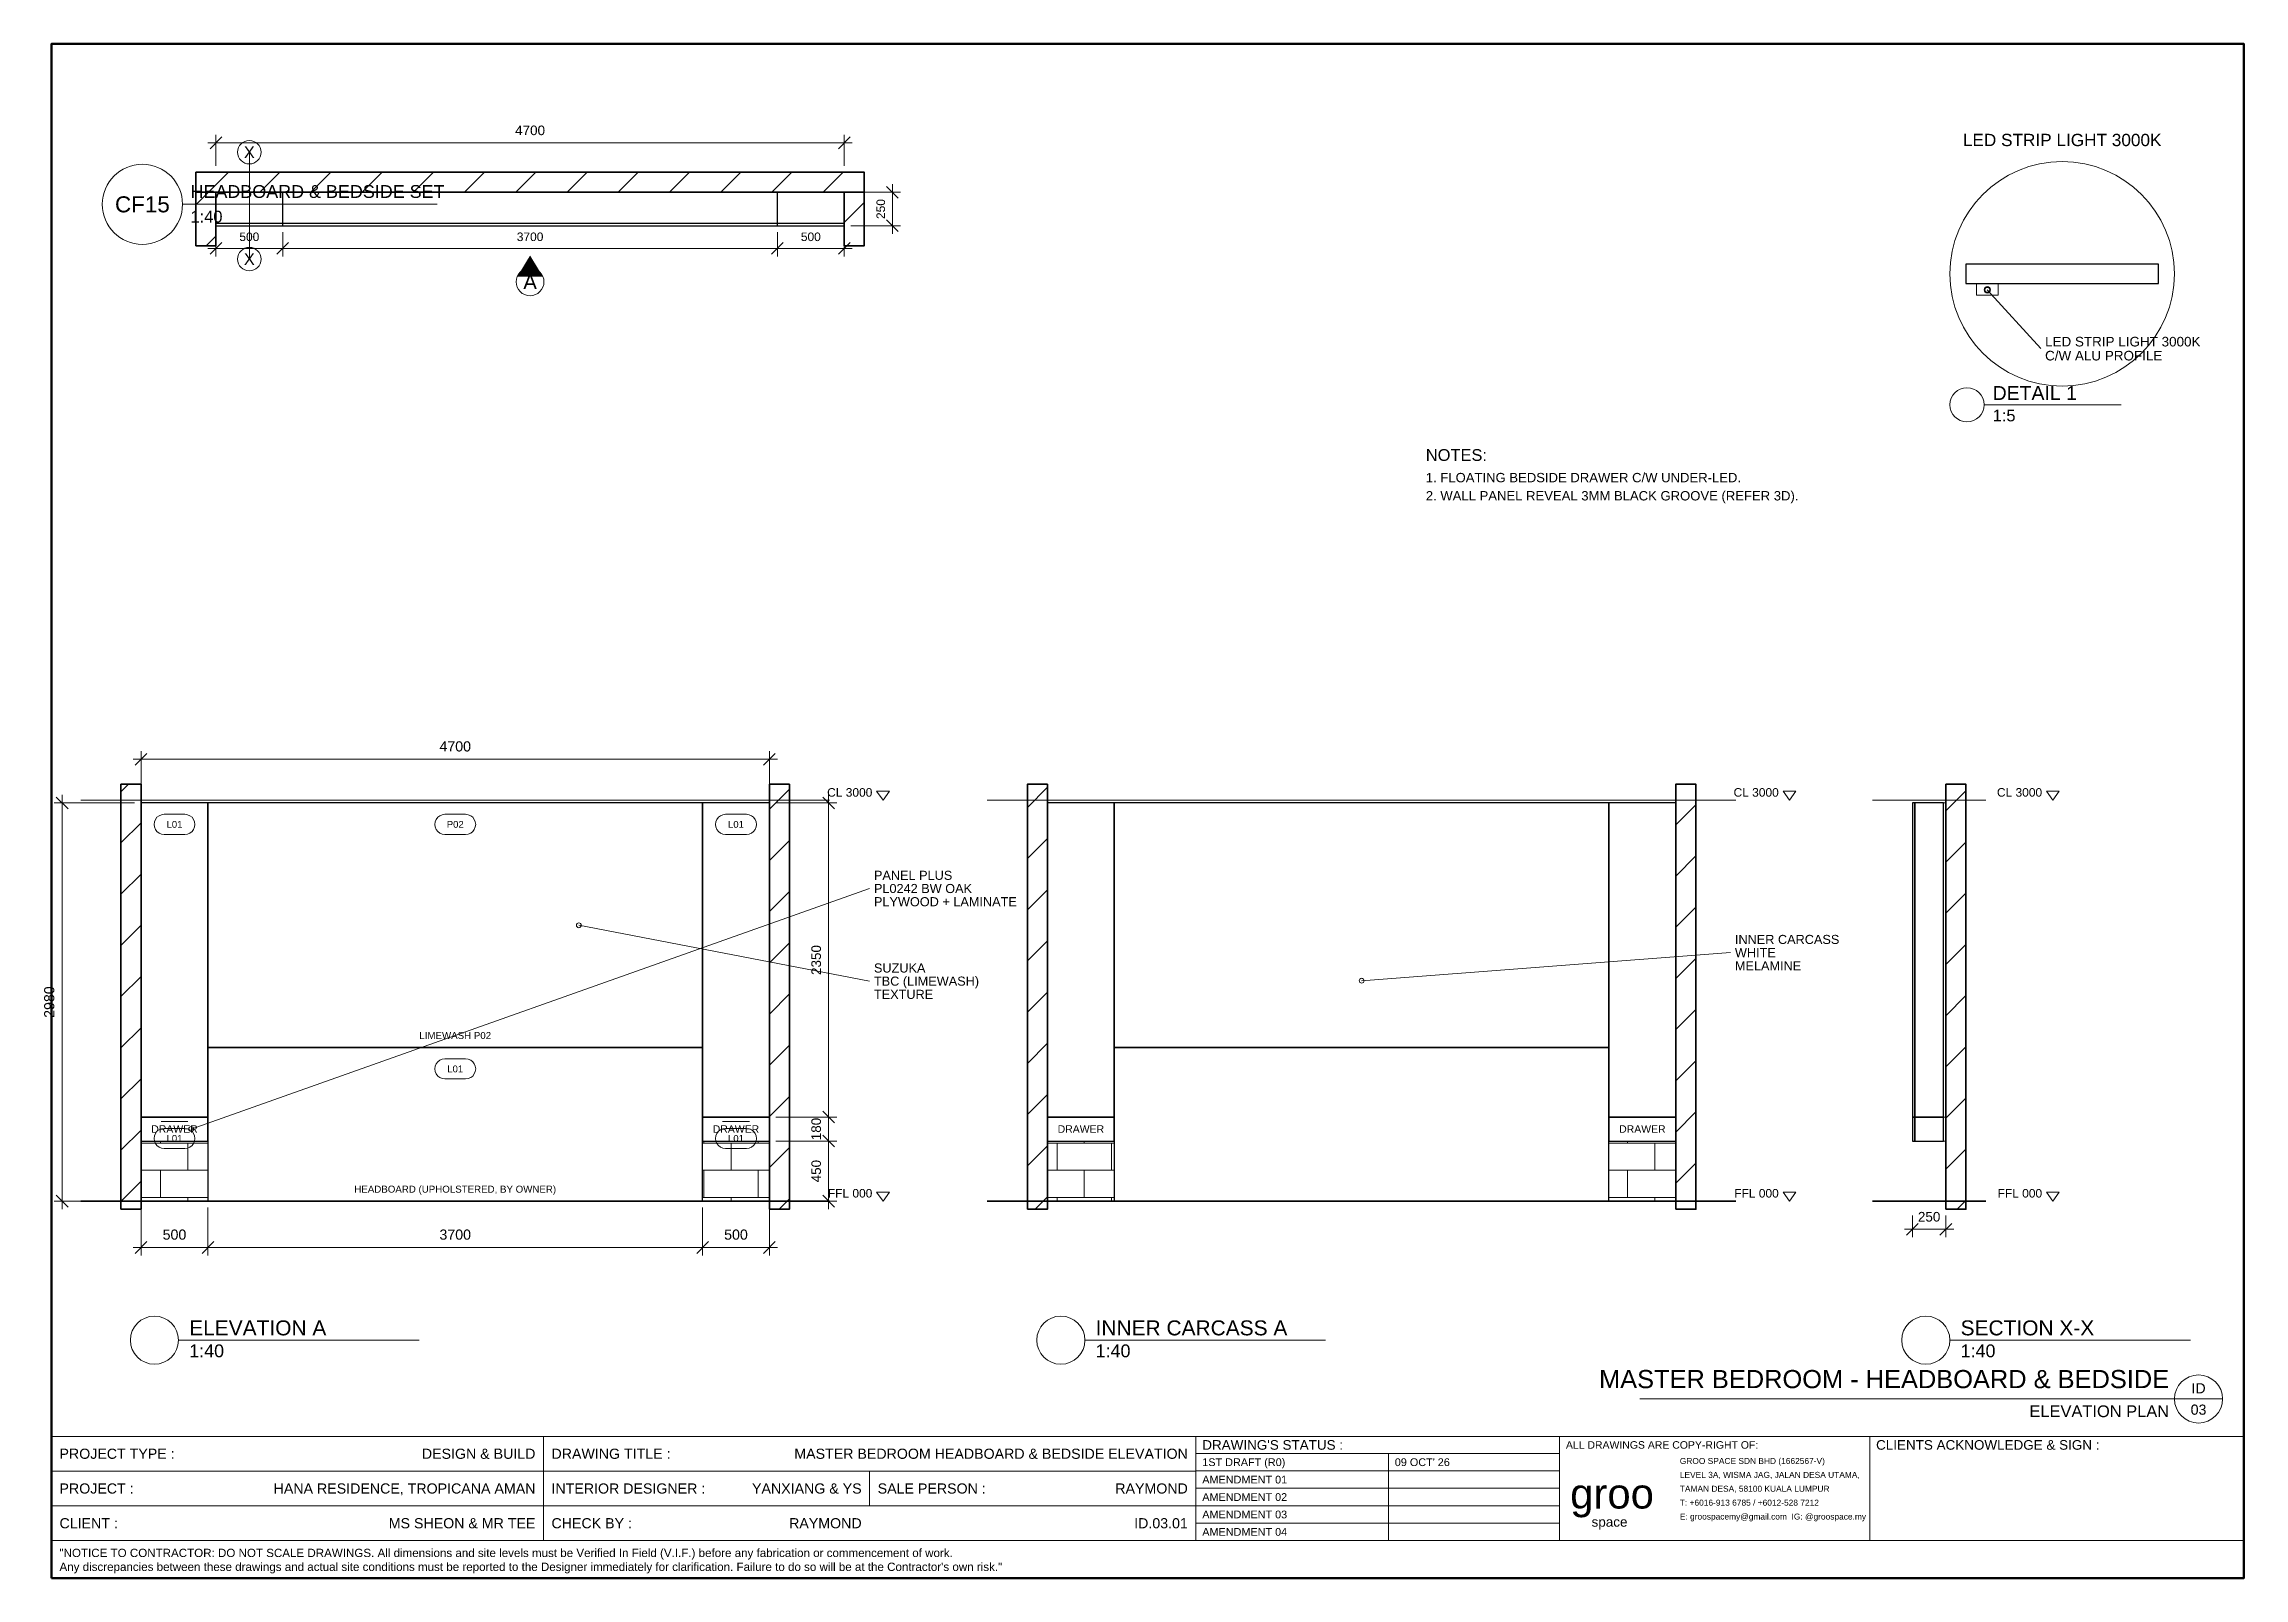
# Model space of a CAD drawing. Header units: millimetres. Extents: x 4 to 415, y 5 to 292.
import ezdxf
from ezdxf.enums import TextEntityAlignment as Align

# ---------------------------------------------------------------- set-up
doc = ezdxf.new("R2010")
doc.units = ezdxf.units.MM
for name, color, linetype, lineweight in [('0-SHEET', 7, 'CONTINUOUS', 50), ('0-TITLE', 7, 'CONTINUOUS', 18), ('0-TITLE-TXT', 7, 'CONTINUOUS', 13), ('A-WALL', 250, 'CONTINUOUS', 35), ('I-CEIL', 7, 'CONTINUOUS', 18), ('I-DIM', 5, 'CONTINUOUS', 13), ('I-JOIN', 6, 'CONTINUOUS', 25), ('I-JOIN-ELEV', 7, 'CONTINUOUS', 25), ('I-JOIN-HATCH', 8, 'CONTINUOUS', 9), ('I-JOIN-THIN', 7, 'CONTINUOUS', 13), ('I-LITE', 1, 'CONTINUOUS', 18), ('I-NOTE', 1, 'CONTINUOUS', 13), ('I-SYMB', 6, 'CONTINUOUS', 18), ('I-TAG', 5, 'CONTINUOUS', 13), ('I-TEXT', 7, 'CONTINUOUS', 13)]:
    doc.layers.add(name, color=color, linetype=linetype, lineweight=lineweight)
doc.styles.get("Standard").update_dxf_attribs({"font": 'arial.ttf'})

msp = doc.modelspace()

# ---------------------------------------------------------------- hatches: boundary and pattern name
at = {"layer": 'I-JOIN-HATCH'}
h = msp.add_hatch(dxfattribs=at)
h.set_pattern_fill('ANSI31', scale=2.1333)
h.paths.add_polyline_path([(32, 264.25), (157, 264.25), (157, 268), (32, 268)])
h = msp.add_hatch(dxfattribs=at)
h.set_pattern_fill('ANSI31', scale=2.1333)
h.paths.add_polyline_path([(32, 254.25), (35.75, 254.25), (35.75, 264.25), (32, 264.25)])
h = msp.add_hatch(dxfattribs=at)
h.set_pattern_fill('ANSI31', scale=2.1333)
h.paths.add_polyline_path([(153.25, 254.25), (157, 254.25), (157, 264.25), (153.25, 264.25)])
h = msp.add_hatch(dxfattribs=at)
h.set_pattern_fill('ANSI31', scale=2.1333)
h.paths.add_polyline_path([(18, 74), (21.75, 74), (21.75, 153.5), (18, 153.5)])
h = msp.add_hatch(dxfattribs=at)
h.set_pattern_fill('ANSI31', scale=2.1333)
h.paths.add_polyline_path([(139.25, 74), (143, 74), (143, 153.5), (139.25, 153.5)])
h = msp.add_hatch(dxfattribs=at)
h.set_pattern_fill('ANSI31', scale=2.1333)
h.paths.add_polyline_path([(187.5, 74), (191.25, 74), (191.25, 153.5), (187.5, 153.5)])
h = msp.add_hatch(dxfattribs=at)
h.set_pattern_fill('ANSI31', scale=2.1333)
h.paths.add_polyline_path([(308.75, 74), (312.5, 74), (312.5, 153.5), (308.75, 153.5)])
h = msp.add_hatch(dxfattribs=at)
h.set_pattern_fill('ANSI31', scale=2.1333)
h.paths.add_polyline_path([(359.25, 74), (363, 74), (363, 153.5), (359.25, 153.5)])
h = msp.add_hatch(dxfattribs=at)
h.set_pattern_fill('BRICK', scale=0.8)
h.paths.add_polyline_path([(21.75, 75.5), (34.25, 75.5), (34.25, 86.75), (21.75, 86.75)])
h = msp.add_hatch(dxfattribs=at)
h.set_pattern_fill('BRICK', scale=0.8)
h.paths.add_polyline_path([(126.75, 75.5), (139.25, 75.5), (139.25, 86.75), (126.75, 86.75)])
h = msp.add_hatch(dxfattribs=at)
h.set_pattern_fill('BRICK', scale=0.8)
h.paths.add_polyline_path([(191.25, 75.5), (203.75, 75.5), (203.75, 86.75), (191.25, 86.75)])
h = msp.add_hatch(dxfattribs=at)
h.set_pattern_fill('BRICK', scale=0.8)
h.paths.add_polyline_path([(296.25, 75.5), (308.75, 75.5), (308.75, 86.75), (296.25, 86.75)])
at = {"layer": 'I-SYMB'}
h = msp.add_hatch(color=6, dxfattribs=at)
h.dxf.hatch_style = 1
h.paths.add_polyline_path([(94.5, 252.44), (92.08, 248.44), (96.92, 248.44)])

# ---------------------------------------------------------------- linework, layer by layer
at = {"layer": '0-SHEET'}
msp.add_lwpolyline([(5, 5), (415, 5), (415, 292), (5, 292)], close=True, dxfattribs=at)
at = {"layer": '0-TITLE'}
for p, q in [((5, 31.5), (415, 31.5)), ((97, 12), (97, 31.5)), ((219, 12), (219, 31.5)), ((287, 12), (287, 31.5)), ((345, 12), (345, 31.5)), ((5, 25), (219, 25)), ((158, 18.5), (158, 25)), ((219, 28.3), (287, 28.3)), ((219, 25.04), (287, 25.04)), ((255, 12), (255, 28.3)), ((219, 21.78), (287, 21.78)), ((5, 18.5), (219, 18.5)), ((219, 18.52), (287, 18.52)), ((219, 15.26), (287, 15.26)), ((5, 12), (415, 12))]:
    msp.add_line(p, q, dxfattribs=at)
at = {"layer": 'A-WALL'}
for p, q in [((10.5, 75.5), (150.5, 75.5)), ((180, 75.5), (320, 75.5)), ((345.5, 75.5), (366.75, 75.5))]:
    msp.add_line(p, q, dxfattribs=at)
for points in [[(32, 264.25), (157, 264.25), (157, 268), (32, 268)], [(32, 254.25), (35.75, 254.25), (35.75, 264.25), (32, 264.25)], [(153.25, 254.25), (157, 254.25), (157, 264.25), (153.25, 264.25)], [(18, 74), (21.75, 74), (21.75, 153.5), (18, 153.5)], [(139.25, 74), (143, 74), (143, 153.5), (139.25, 153.5)], [(187.5, 74), (191.25, 74), (191.25, 153.5), (187.5, 153.5)], [(308.75, 74), (312.5, 74), (312.5, 153.5), (308.75, 153.5)], [(359.25, 74), (363, 74), (363, 153.5), (359.25, 153.5)]]:
    msp.add_lwpolyline(points, close=True, dxfattribs=at)
at = {"layer": 'I-CEIL'}
for p, q in [((10.5, 150.5), (150.5, 150.5)), ((180, 150.5), (320, 150.5)), ((345.5, 150.5), (366.75, 150.5))]:
    msp.add_line(p, q, dxfattribs=at)
at = {"layer": 'I-DIM'}
for p, q in [((34.25, 273.5), (154.75, 273.5)), ((34.65, 272.4), (36.85, 274.6)), ((35.75, 269.2), (35.75, 275)), ((152.15, 272.4), (154.35, 274.6)), ((153.25, 269.2), (153.25, 275)), ((154.45, 264.25), (163.75, 264.25)), ((163.35, 263.15), (161.15, 265.35)), ((162.25, 256.5), (162.25, 265.75)), ((35.75, 256.8), (35.75, 252.25)), ((48.25, 256.8), (48.25, 252.25)), ((48.25, 256.8), (48.25, 252.25)), ((140.75, 256.8), (140.75, 252.25)), ((140.75, 256.8), (140.75, 252.25)), ((153.25, 256.8), (153.25, 252.25)), ((154.45, 258), (163.75, 258)), ((163.35, 256.9), (161.15, 259.1)), ((34.25, 253.75), (49.75, 253.75)), ((34.65, 252.65), (36.85, 254.85)), ((46.75, 253.75), (142.25, 253.75)), ((47.15, 252.65), (49.35, 254.85)), ((47.15, 252.65), (49.35, 254.85)), ((139.25, 253.75), (154.75, 253.75)), ((139.65, 252.65), (141.85, 254.85)), ((139.65, 252.65), (141.85, 254.85)), ((152.15, 252.65), (154.35, 254.85)), ((20.25, 158.17), (140.75, 158.17)), ((20.65, 157.07), (22.85, 159.27)), ((21.75, 151.7), (21.75, 159.67)), ((138.15, 157.07), (140.35, 159.27)), ((139.25, 151.7), (139.25, 159.67)), ((20.55, 150), (5.5, 150)), ((8.1, 148.9), (5.9, 151.1)), ((7, 74), (7, 151.5)), ((140.45, 150), (151.83, 150)), ((151.43, 148.9), (149.23, 151.1)), ((150.33, 89.75), (150.33, 151.5)), ((140.45, 91.25), (151.83, 91.25)), ((140.45, 91.25), (151.83, 91.25)), ((151.43, 90.15), (149.23, 92.35)), ((151.43, 90.15), (149.23, 92.35)), ((150.33, 85.25), (150.33, 92.75)), ((140.45, 86.75), (151.83, 86.75)), ((140.45, 86.75), (151.83, 86.75)), ((151.43, 85.65), (149.23, 87.85)), ((151.43, 85.65), (149.23, 87.85)), ((150.33, 74), (150.33, 88.25)), ((20.55, 75.5), (5.5, 75.5)), ((8.1, 74.4), (5.9, 76.6)), ((21.75, 74.3), (21.75, 65.33)), ((34.25, 74.3), (34.25, 65.33)), ((34.25, 74.3), (34.25, 65.33)), ((126.75, 74.3), (126.75, 65.33)), ((126.75, 74.3), (126.75, 65.33)), ((139.25, 74.3), (139.25, 65.33)), ((140.45, 75.5), (151.83, 75.5)), ((151.43, 74.4), (149.23, 76.6)), ((351.5, 70.25), (360.75, 70.25)), ((351.9, 69.15), (354.1, 71.35)), ((353, 72.8), (353, 68.75)), ((358.15, 69.15), (360.35, 71.35)), ((359.25, 72.8), (359.25, 68.75)), ((20.25, 66.83), (35.75, 66.83)), ((20.65, 65.73), (22.85, 67.93)), ((32.75, 66.83), (128.25, 66.83)), ((33.15, 65.73), (35.35, 67.93)), ((33.15, 65.73), (35.35, 67.93)), ((125.25, 66.83), (140.75, 66.83)), ((125.65, 65.73), (127.85, 67.93)), ((125.65, 65.73), (127.85, 67.93)), ((138.15, 65.73), (140.35, 67.93))]:
    msp.add_line(p, q, dxfattribs=at)
at = {"layer": 'I-JOIN'}
for p, q in [((35.75, 258), (35.75, 264.25)), ((48.25, 258), (48.25, 264.25)), ((140.75, 258), (140.75, 264.25)), ((35.75, 258.45), (153.25, 258.45))]:
    msp.add_line(p, q, dxfattribs=at)
msp.add_lwpolyline([(35.75, 258), (153.25, 258), (153.25, 264.25), (35.75, 264.25)], close=True, dxfattribs=at)
at = {"layer": 'I-JOIN-ELEV'}
for points in [[(363, 247.2), (399, 247.2), (399, 250.8), (363, 250.8)], [(21.75, 91.25), (34.25, 91.25), (34.25, 150), (21.75, 150)], [(21.75, 75.5), (139.25, 75.5), (139.25, 150), (21.75, 150)], [(34.25, 104.25), (126.75, 104.25), (126.75, 150), (34.25, 150)], [(126.75, 91.25), (139.25, 91.25), (139.25, 150), (126.75, 150)], [(191.25, 91.25), (203.75, 91.25), (203.75, 150), (191.25, 150)], [(191.25, 75.5), (308.75, 75.5), (308.75, 150), (191.25, 150)], [(203.75, 104.25), (296.25, 104.25), (296.25, 150), (203.75, 150)], [(296.25, 91.25), (308.75, 91.25), (308.75, 150), (296.25, 150)], [(353, 91.25), (353.45, 91.25), (353.45, 150), (353, 150)], [(353.45, 91.25), (358.8, 91.25), (358.8, 150), (353.45, 150)], [(34.25, 75.5), (126.75, 75.5), (126.75, 104.25), (34.25, 104.25)], [(203.75, 75.5), (296.25, 75.5), (296.25, 104.25), (203.75, 104.25)], [(21.75, 86.75), (34.25, 86.75), (34.25, 91.25), (21.75, 91.25)], [(126.75, 86.75), (139.25, 86.75), (139.25, 91.25), (126.75, 91.25)], [(191.25, 86.75), (203.75, 86.75), (203.75, 91.25), (191.25, 91.25)], [(296.25, 86.75), (308.75, 86.75), (308.75, 91.25), (296.25, 91.25)], [(353, 86.75), (353.45, 86.75), (353.45, 91.25), (353, 91.25)], [(353.45, 86.75), (358.8, 86.75), (358.8, 91.25), (353.45, 91.25)]]:
    msp.add_lwpolyline(points, close=True, dxfattribs=at)
at = {"layer": 'I-JOIN-THIN'}
for p, q in [((25.5, 90.38), (30.5, 90.38)), ((130.5, 90.38), (135.5, 90.38))]:
    msp.add_line(p, q, dxfattribs=at)
for points in [[(358.8, 91.25), (359.25, 91.25), (359.25, 150), (358.8, 150)], [(358.8, 86.75), (359.25, 86.75), (359.25, 91.25), (358.8, 91.25)]]:
    msp.add_lwpolyline(points, close=True, dxfattribs=at)
at = {"layer": 'I-LITE', "color": 1}
msp.add_lwpolyline([(365, 245), (369, 245), (369, 247.2), (365, 247.2)], close=True, dxfattribs=at)
msp.add_circle((367, 246), 0.6, dxfattribs=at)
at = {"layer": 'I-NOTE', "color": 1}
for p, q in [((367, 246), (377, 235)), ((366.4, 224.5), (392, 224.5))]:
    msp.add_line(p, q, dxfattribs=at)
at = {"layer": 'I-NOTE', "color": 7}
for p, q in [((31.12, 89), (158, 134)), ((103.62, 127.12), (158, 116.67)), ((250, 116.75), (319, 122))]:
    msp.add_line(p, q, dxfattribs=at)
at = {"layer": 'I-NOTE', "color": 1}
for points in [[(160.5, 150.5), (159.3, 152.18), (161.7, 152.18)], [(330, 150.5), (328.8, 152.18), (331.2, 152.18)], [(379.25, 150.5), (378.05, 152.18), (380.45, 152.18)], [(160.5, 75.5), (159.3, 77.18), (161.7, 77.18)], [(330, 75.5), (328.8, 77.18), (331.2, 77.18)], [(379.25, 75.5), (378.05, 77.18), (380.45, 77.18)]]:
    msp.add_lwpolyline(points, close=True, dxfattribs=at)
for centre, radius in [((381, 249), 21), ((367, 246), 0.45), ((363.2, 224.5), 3.2)]:
    msp.add_circle(centre, radius, dxfattribs=at)
at = {"layer": 'I-NOTE', "color": 7}
for centre in [(103.62, 127.12), (250, 116.75), (31.12, 89)]:
    msp.add_circle(centre, 0.45, dxfattribs=at)
at = {"layer": 'I-SYMB', "color": 6}
msp.add_line((42, 251.75), (42, 271.75), dxfattribs=at)
for centre, radius in [((42, 271.75), 2.2), ((42, 251.75), 2.2), ((94.5, 247.5), 2.6)]:
    msp.add_circle(centre, radius, dxfattribs=at)
at = {"layer": 'I-TAG'}
for points in [[(26.05, 147.88), (25.56, 147.81), (25.11, 147.62), (24.72, 147.33), (24.43, 146.94), (24.24, 146.49), (24.18, 146), (24.24, 145.51), (24.43, 145.06), (24.72, 144.67), (25.11, 144.38), (25.56, 144.19), (26.05, 144.12), (29.95, 144.12), (30.44, 144.19), (30.89, 144.38), (31.28, 144.67), (31.57, 145.06), (31.76, 145.51), (31.82, 146), (31.76, 146.49), (31.57, 146.94), (31.28, 147.33), (30.89, 147.62), (30.44, 147.81), (29.95, 147.88)], [(78.55, 147.88), (78.06, 147.81), (77.61, 147.62), (77.22, 147.33), (76.93, 146.94), (76.74, 146.49), (76.67, 146), (76.74, 145.51), (76.93, 145.06), (77.22, 144.67), (77.61, 144.38), (78.06, 144.19), (78.55, 144.12), (82.45, 144.12), (82.94, 144.19), (83.39, 144.38), (83.78, 144.67), (84.07, 145.06), (84.26, 145.51), (84.33, 146), (84.26, 146.49), (84.07, 146.94), (83.78, 147.33), (83.39, 147.62), (82.94, 147.81), (82.45, 147.88)], [(131.05, 147.88), (130.56, 147.81), (130.11, 147.62), (129.72, 147.33), (129.43, 146.94), (129.24, 146.49), (129.18, 146), (129.24, 145.51), (129.43, 145.06), (129.72, 144.67), (130.11, 144.38), (130.56, 144.19), (131.05, 144.12), (134.95, 144.12), (135.44, 144.19), (135.89, 144.38), (136.28, 144.67), (136.57, 145.06), (136.76, 145.51), (136.82, 146), (136.76, 146.49), (136.57, 146.94), (136.28, 147.33), (135.89, 147.62), (135.44, 147.81), (134.95, 147.88)], [(78.55, 102.12), (78.06, 102.06), (77.61, 101.87), (77.22, 101.58), (76.93, 101.19), (76.74, 100.74), (76.67, 100.25), (76.74, 99.76), (76.93, 99.31), (77.22, 98.92), (77.61, 98.63), (78.06, 98.44), (78.55, 98.38), (82.45, 98.38), (82.94, 98.44), (83.39, 98.63), (83.78, 98.92), (84.07, 99.31), (84.26, 99.76), (84.33, 100.25), (84.26, 100.74), (84.07, 101.19), (83.78, 101.58), (83.39, 101.87), (82.94, 102.06), (82.45, 102.12)], [(26.05, 89.12), (25.56, 89.06), (25.11, 88.87), (24.72, 88.58), (24.43, 88.19), (24.24, 87.74), (24.18, 87.25), (24.24, 86.76), (24.43, 86.31), (24.72, 85.92), (25.11, 85.63), (25.56, 85.44), (26.05, 85.38), (29.95, 85.38), (30.44, 85.44), (30.89, 85.63), (31.28, 85.92), (31.57, 86.31), (31.76, 86.76), (31.82, 87.25), (31.76, 87.74), (31.57, 88.19), (31.28, 88.58), (30.89, 88.87), (30.44, 89.06), (29.95, 89.12)], [(131.05, 89.12), (130.56, 89.06), (130.11, 88.87), (129.72, 88.58), (129.43, 88.19), (129.24, 87.74), (129.18, 87.25), (129.24, 86.76), (129.43, 86.31), (129.72, 85.92), (130.11, 85.63), (130.56, 85.44), (131.05, 85.38), (134.95, 85.38), (135.44, 85.44), (135.89, 85.63), (136.28, 85.92), (136.57, 86.31), (136.76, 86.76), (136.82, 87.25), (136.76, 87.74), (136.57, 88.19), (136.28, 88.58), (135.89, 88.87), (135.44, 89.06), (134.95, 89.12)]]:
    msp.add_lwpolyline(points, close=True, dxfattribs=at)
at = {"layer": 'I-TEXT'}
for p, q in [((29.5, 262), (77.1, 262)), ((28.75, 49.5), (73.75, 49.5)), ((198.25, 49.5), (243.25, 49.5)), ((360, 49.5), (405, 49.5)), ((302, 38.5), (402, 38.5)), ((402, 38.5), (411, 38.5))]:
    msp.add_line(p, q, dxfattribs=at)
for centre, radius in [((22, 262), 7.5), ((24.25, 49.5), 4.5), ((193.75, 49.5), 4.5), ((355.5, 49.5), 4.5), ((406.5, 38.5), 4.5)]:
    msp.add_circle(centre, radius, dxfattribs=at)

# ---------------------------------------------------------------- texts
at = {"layer": '0-TITLE-TXT'}
for s, height, p in [('PROJECT TYPE :', 1.9, (6.5, 28.25)), ('DRAWING TITLE :', 1.9, (98.5, 28.25)), ("DRAWING'S STATUS :", 1.8, (220.2, 29.9)), ('ALL DRAWINGS ARE COPY-RIGHT OF:', 1.4, (288.2, 29.9)), ('CLIENTS ACKNOWLEDGE & SIGN :', 1.8, (346.2, 29.9)), ('1ST DRAFT (R0)', 1.45, (220.2, 26.67)), ("09 OCT' 26", 1.45, (256.2, 26.67)), ('GROO SPACE SDN BHD (1662567-V)', 1.12, (309.5, 26.9)), ('LEVEL 3A, WISMA JAG, JALAN DESA UTAMA,', 1.12, (309.5, 24.3)), ('PROJECT :', 1.9, (6.5, 21.75)), ('INTERIOR DESIGNER :', 1.9, (98.5, 21.75)), ('SALE PERSON :', 1.9, (159.5, 21.75)), ('AMENDMENT 01', 1.45, (220.2, 23.41)), ('AMENDMENT 02', 1.45, (220.2, 20.15)), ('TAMAN DESA, 58100 KUALA LUMPUR', 1.12, (309.5, 21.7)), ('AMENDMENT 03', 1.45, (220.2, 16.89)), ('T: +6016-913 6785 / +6012-528 7212', 1.12, (309.5, 19.1)), ('E: groospacemy@gmail.com  IG: @groospace.my', 1.12, (309.5, 16.5)), ('CLIENT :', 1.9, (6.5, 15.25)), ('CHECK BY :', 1.9, (98.5, 15.25)), ('AMENDMENT 04', 1.45, (220.2, 13.63)), ('"NOTICE TO CONTRACTOR: DO NOT SCALE DRAWINGS. All dimensions and site levels must be Verified In Field (V.I.F.) before any fabrication or commencement of work.', 1.55, (6.5, 9.7)), ('Any discrepancies between these drawings and actual site conditions must be reported to the Designer immediately for clarification. Failure to do so will be at the Contractor\'s own risk."', 1.55, (6.5, 7.1))]:
    msp.add_text(s, height=height, dxfattribs=at).set_placement(p, align=Align.MIDDLE_LEFT)
for s, p in [('DESIGN & BUILD', (95.5, 28.25)), ('MASTER BEDROOM HEADBOARD & BEDSIDE ELEVATION', (217.5, 28.25)), ('HANA RESIDENCE, TROPICANA AMAN', (95.5, 21.75)), ('YANXIANG & YS', (156.5, 21.75)), ('RAYMOND', (217.5, 21.75)), ('MS SHEON & MR TEE', (95.5, 15.25)), ('RAYMOND', (156.5, 15.25)), ('ID.03.01', (217.5, 15.25))]:
    msp.add_text(s, height=1.9, dxfattribs=at).set_placement(p, align=Align.MIDDLE_RIGHT)
for s, height, p in [('groo', 5.6, (289, 18)), ('space', 1.8, (293, 14.6))]:
    msp.add_text(s, height=height, dxfattribs=at).set_placement(p)
at = {"layer": 'I-DIM'}
for s, height, p in [('4700', 1.8, (94.5, 274.4)), ('500', 1.6, (42, 254.65)), ('3700', 1.6, (94.5, 254.65)), ('500', 1.6, (147, 254.65)), ('4700', 1.9, (80.5, 159.07)), ('500', 1.9, (28, 67.73)), ('3700', 1.9, (80.5, 67.73)), ('500', 1.9, (133, 67.73)), ('250', 1.8, (356.12, 71.15))]:
    msp.add_text(s, height=height, dxfattribs=at).set_placement(p, align=Align.BOTTOM_CENTER)
for s, height, p in [('250', 1.6, (161.35, 261.12)), ('2350', 1.8, (149.43, 120.62)), ('2980', 1.9, (6.1, 112.75)), ('180', 1.8, (149.43, 89)), ('450', 1.8, (149.43, 81.12))]:
    msp.add_text(s, height=height, rotation=90, dxfattribs=at).set_placement(p, align=Align.BOTTOM_CENTER)
at = {"layer": 'I-NOTE', "color": 1}
msp.add_text('LED STRIP LIGHT 3000K', height=2.3, dxfattribs=at).set_placement((381, 272.2), align=Align.BOTTOM_CENTER)
for s, height, p in [('C/W ALU PROFILE', 1.8, (377.8, 233.69)), ('LED STRIP LIGHT 3000K', 1.8, (377.8, 236.31)), ('PLYWOOD + LAMINATE', 1.7, (158.8, 131.53)), ('MELAMINE', 1.7, (319.8, 119.53)), ('TEXTURE', 1.7, (158.8, 114.2))]:
    msp.add_text(s, height=height, dxfattribs=at).set_placement(p, align=Align.MIDDLE_LEFT)
for s, height, p in [('DETAIL 1', 2.6, (368, 225.4)), ('1:5', 2.2, (368, 221.4)), ('NOTES:', 2.2, (262, 214)), ('1. FLOATING BEDSIDE DRAWER C/W UNDER-LED.', 1.75, (262, 210)), ('2. WALL PANEL REVEAL 3MM BLACK GROOVE (REFER 3D).', 1.75, (262, 206.6))]:
    msp.add_text(s, height=height, dxfattribs=at).set_placement(p)
at = {"layer": 'I-NOTE', "color": 7}
for s, p in [('PANEL PLUS', (158.8, 136.47)), ('PL0242 BW OAK', (158.8, 134)), ('INNER CARCASS', (319.8, 124.47)), ('SUZUKA', (158.8, 119.13)), ('WHITE', (319.8, 122)), ('TBC (LIMEWASH)', (158.8, 116.67))]:
    msp.add_text(s, height=1.7, dxfattribs=at).set_placement(p, align=Align.MIDDLE_LEFT)
at = {"layer": 'I-SYMB', "color": 6}
for s, height, p in [('X', 2.2, (42, 271.75)), ('X', 2.2, (42, 251.75)), ('A', 2.73, (94.5, 247.5))]:
    msp.add_text(s, height=height, dxfattribs=at).set_placement(p, align=Align.MIDDLE_CENTER)
at = {"layer": 'I-TAG'}
for s, p in [('L01', (28, 146)), ('P02', (80.5, 146)), ('L01', (133, 146)), ('L01', (80.5, 100.25)), ('L01', (28, 87.25)), ('L01', (133, 87.25))]:
    msp.add_text(s, height=1.275, dxfattribs=at).set_placement(p, align=Align.MIDDLE_CENTER)
at = {"layer": 'I-TEXT'}
for s, height, p in [('CF15', 3, (22, 262)), ('LIMEWASH P02', 1.3, (80.5, 106.5)), ('DRAWER', 1.4, (28, 89)), ('DRAWER', 1.4, (133, 89)), ('DRAWER', 1.4, (197.5, 89)), ('DRAWER', 1.4, (302.5, 89)), ('HEADBOARD (UPHOLSTERED, BY OWNER)', 1.3, (80.5, 77.75)), ('ID', 1.9, (406.5, 40.5)), ('03', 1.9, (406.5, 36.5))]:
    msp.add_text(s, height=height, dxfattribs=at).set_placement(p, align=Align.MIDDLE_CENTER)
for s, height, p in [('HEADBOARD & BEDSIDE SET', 2.4, (31, 263.2)), ('1:40', 2.2, (31, 258.6)), ('ELEVATION A', 2.8, (30.75, 50.4)), ('INNER CARCASS A', 2.8, (200.25, 50.4)), ('SECTION X-X', 2.8, (362, 50.4)), ('1:40', 2.4, (30.75, 46.3)), ('1:40', 2.4, (200.25, 46.3)), ('1:40', 2.4, (362, 46.3))]:
    msp.add_text(s, height=height, dxfattribs=at).set_placement(p)
for s, height, p in [('CL 3000', 1.6, (158.5, 150.7)), ('CL 3000', 1.6, (328, 150.7)), ('CL 3000', 1.6, (377.25, 150.7)), ('FFL 000', 1.6, (158.5, 75.7)), ('FFL 000', 1.6, (328, 75.7)), ('FFL 000', 1.6, (377.25, 75.7)), ('MASTER BEDROOM - HEADBOARD & BEDSIDE', 3.4, (401, 39.5))]:
    msp.add_text(s, height=height, dxfattribs=at).set_placement(p, align=Align.BOTTOM_RIGHT)
msp.add_text('ELEVATION PLAN', height=2.2, dxfattribs=at).set_placement((401, 37.3), align=Align.TOP_RIGHT)

doc.saveas('drawing.dxf')
